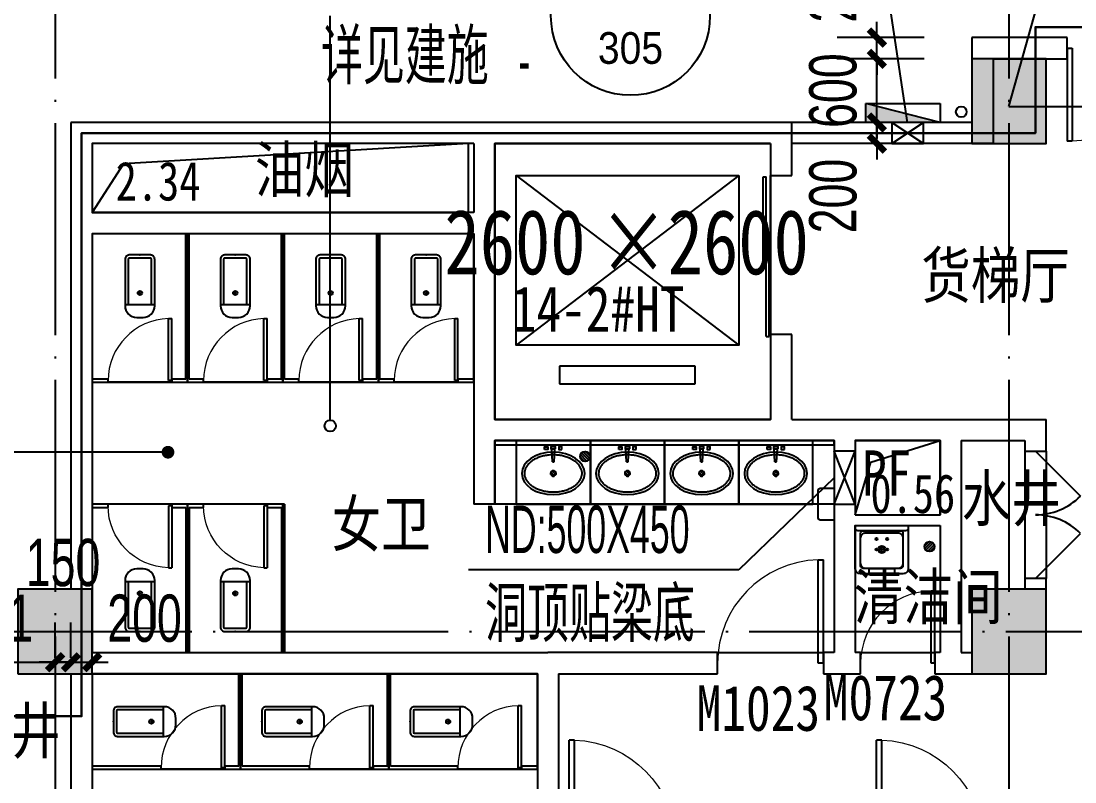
# Model space of a CAD drawing. Extents: x -409435 to 356702, y -107829 to 330904.
# Drawn here: x 95079 to 105022, y 193481 to 200656 of the extents above; entities that cross this region are included whole.
import ezdxf
from ezdxf.enums import TextEntityAlignment as Align
from ezdxf.xclip import XClip

# ---------------------------------------------------------------- set-up
doc = ezdxf.new("R2010")
doc.units = 0
doc.header["$LTSCALE"] = 1000
doc.header["$MEASUREMENT"] = 0
doc.header["$XCLIPFRAME"] = 0
doc.linetypes.add('104-14# 核心筒$0$DOTE', pattern=[2.42, 2, -0.2, 0.02, -0.2])
for name, color, linetype in [('01-标注_尺寸', 124, 'Continuous'), ('01-标注_符号', 200, 'Continuous'), ('02-TEXT_标注', 130, 'Continuous'), ('104-14# 核心筒$0$02-TEXT_标注', 130, 'Continuous'), ('104-14# 核心筒$0$02-TEXT_门窗', 151, 'Continuous'), ('104-14# 核心筒$0$A-C_门', 150, 'Continuous'), ('104-14# 核心筒$0$A-E_电梯', 171, 'Continuous'), ('104-14# 核心筒$0$A-I_卫-洁具', 241, 'Continuous'), ('104-14# 核心筒$0$A-I_卫-隔断', 214, 'Continuous'), ('104-14# 核心筒$0$A-TECH_水', 3, 'Continuous'), ('104-14# 核心筒$0$A-TECH_结构', 21, 'Continuous'), ('104-14# 核心筒$0$A_AXIS-轴线', 36, '104-14# 核心筒$0$DOTE'), ('104-14# 核心筒$0$A_STR-砌块墙', 121, 'Continuous'), ('104-14# 核心筒$0$A_STR-砼柱', 51, 'Continuous'), ('104-14# 核心筒$0$DOOR_FIRE', 220, 'Continuous'), ('PUB_HATCH', 8, 'Continuous'), ('X-104 14#平面$0$01-标注_符号', 200, 'Continuous'), ('X-104 14#平面$0$02-TEXT_标注', 130, 'Continuous'), ('X-104 14#平面$0$02-TEXT_门窗', 151, 'Continuous'), ('X-104 14#平面$0$A-C_门', 150, 'Continuous'), ('X-104 14#平面$0$A-TECH_暖通', 6, 'Continuous'), ('X-104 14#平面$0$A-TECH_水', 3, 'Continuous'), ('X-104 14#平面$0$A-TECH_电气', 240, 'Continuous'), ('X-104 14#平面$0$A_STR-砌块墙', 121, 'Continuous'), ('X-104 14#平面$0$DUCT-新风管立管', 3, 'Continuous'), ('建-标注-文本', 254, 'Continuous'), ('建-标注-索引', 75, 'Continuous')]:
    doc.layers.add(name, color=color, linetype=linetype)
doc.layers.add('104-14# 核心筒$0$04-不打印_辅助线', color=165, linetype='Continuous', plot=False)
doc.layers.add('X-104 14#平面$0$000套内', color=226, linetype='Continuous', lineweight=30, plot=False)
doc.styles.add('104-14# 核心筒$0$_TCH_SPACE', font='STXIHEI_0.TTF', dxfattribs={"width": 0.8, "height": 5})
doc.styles.add('104-14# 核心筒$0$_TCH_WINDOW', font='STXIHEI_0.TTF', dxfattribs={"width": 0.8, "height": 3.5})
doc.styles.add('104-14# 核心筒$0$Standard', font='STXIHEI_0.TTF', dxfattribs={"width": 0.8})
doc.styles.add('_TCH_DIM', font='ros.shx', dxfattribs={"width": 0.8, "height": 2, "bigfont": 'jd.shx'})
doc.styles.add('_TCH_DIM_T3', font='ros.shx', dxfattribs={"width": 0.705882, "bigfont": 'jd.shx'})
doc.styles.add('_TCH_LABEL', font='ros.shx', dxfattribs={"width": 0.8, "bigfont": 'jd.shx'})
doc.styles.add('X-104 14#平面$0$_TCH_WINDOW', font='STXIHEI_0.TTF', dxfattribs={"width": 0.75, "height": 3.5})
doc.styles.add('X-104 14#平面$0$Standard', font='STXIHEI_0.TTF', dxfattribs={"width": 0.8})
doc.dimstyles.new('_TCH_ARCH&&150', dxfattribs={"dimtxt": 446.25, "dimasz": 150, "dimexe": 375, "dimexo": 450, "dimgap": 189.375, "dimtad": 1, "dimdec": 0, "dimzin": 0, "dimdsep": 46, "dimtxsty": '_TCH_DIM_T3', "dimblk": 'ARCHTICK', "dimcen": 0.09, "dimclrt": 7, "dimazin": 2, "dimtfac": 1, "dimtdec": 0, "dimtix": 1, "dimtmove": 2, "dimatfit": 3, "dimfxl": 0, "dimtolj": 1, "dimtzin": 0, "dimarcsym": 0})

# ---------------------------------------------------------------- blocks, each defined once
blk = doc.blocks.new('104-14# 核心筒$0$$lvtry$00000200')
at = {"color": 0}
for p, q in [((-109.8, -40, 0), (-109.8, -469.7, 0)), ((99.8, -30, 0), (-99.8, -30, 0)), ((109.8, -469.7, 0), (109.8, -40, 0))]:
    blk.add_line(p, q, dxfattribs=at)
at = {"color": 0, "elevation": 0}
blk.add_lwpolyline([(99.8, 0), (-99.8, 0, 0.414214), (-139.8, -40), (-139.8, -479.7, 0.414214), (-29.8, -589.7), (29.8, -589.7, 0.414214), (139.8, -479.7), (139.8, -40, 0.414214)], format="xyb", close=True, dxfattribs=at)
blk.add_lwpolyline([(139.8, -469.7), (-139.8, -469.7)], dxfattribs=at)
at = {"color": 0}
blk.add_circle((0, -358.6, 0), 20, dxfattribs=at)
for centre, start, end in [((-99.8, -40, 0), 90, 180), ((99.8, -40, 0), 0, 90)]:
    blk.add_arc(centre, 10, start, end, dxfattribs=at)
for p in [(0, 0), (0, -358.6, 0)]:
    blk.add_point(p, dxfattribs=at)
blk = doc.blocks.new('104-14# 核心筒$0$hgfasg')
at = {"layer": '104-14# 核心筒$0$04-不打印_辅助线'}
blk.add_lwpolyline([(-450, 1400), (450, 1400), (450, 0), (-450, 0)], close=True, dxfattribs=at)
at = {"yscale": -1}
blk.add_blockref('104-14# 核心筒$0$$lvtry$00000200', (0, 200), dxfattribs=at)
blk = doc.blocks.new('104-14# 核心筒$0$wrert')
for p, q in [((300, 200), (1900, 2300)), ((300, 2300), (1900, 200)), ((2265, 1890.12), (2100, 1890.12)), ((2100, 1890.12), (2100, 609.88)), ((2265, 609.88), (2265, 1890.12)), ((2100, 609.88), (2265, 609.88))]:
    blk.add_line(p, q)
for points in [[(0, 2600), (2600, 2600), (2600, 0), (0, 0)], [(300, 2300), (1900, 2300), (1900, 200), (300, 200), (300, 2300)]]:
    blk.add_lwpolyline(points, close=True)
blk = doc.blocks.new('104-14# 核心筒$0$hgfd')
at = {"color": 8}
for p, q in [((-38.5, 228), (38.5, 228)), ((0, 266.5), (0, 189.5))]:
    blk.add_line(p, q, dxfattribs=at)
for points in [[(250, 0), (-250, 0), (-250, 406, -0.414214), (-200, 456), (-120, 456), (-120, 466), (120, 466), (120, 456), (200, 456, -0.414214), (250, 406)], [(175, 50), (-175, 50, -0.414214), (-200, 75), (-200, 381, -0.414214), (-175, 406), (175, 406, -0.414214), (200, 381), (200, 75, -0.414214)], [(250, 0), (-250, 0), (-250, 25, -0.414214), (-225, 50), (225, 50, -0.414214), (250, 25)]]:
    blk.add_lwpolyline(points, format="xyb", close=True)
blk.add_lwpolyline([(120, 456), (200, 456, -0.414214), (250, 406), (250, 0), (-250, 0), (-250, 406, -0.414214), (-200, 456), (-120, 456)], format="xyb")
blk.add_lwpolyline([(150, 70), (-150, 70, -0.414214), (-200, 120), (-200, 356, -0.414214), (-150, 406), (150, 406, -0.414214), (200, 356), (200, 120, -0.414214)], format="xyb", close=True, dxfattribs=at)
blk.add_lwpolyline([(120, 406), (-120, 406), (-120, 466), (120, 466)], close=True)
for centre, radius in [((-50, 228), 10), ((0, 228), 35), ((50, 228), 10), ((-50, 128), 10), ((50, 128), 10)]:
    blk.add_circle(centre, radius)
blk.add_circle((0, 228), 25, dxfattribs=at)
blk = doc.blocks.new('104-14# 核心筒$0$meae')
for p, q in [((-215, 0), (-243.8, 0)), ((-210, 5), (-210, 32.8)), ((-176.7, 0), (-205, 0)), ((-99.5, 8), (21.7, 14.4)), ((-99.5, -8), (-99.5, 8)), ((21.7, -14.4), (21.7, 14.4)), ((-210, -32.3), (-210, -5)), ((-99.5, -8), (21.7, -14.4))]:
    blk.add_line(p, q)
at = {"const_width": 0.84}
blk.add_lwpolyline([(-209.6, -0.1, -1), (-210.4, -0.1, -1)], format="xyb", close=True, dxfattribs=at)
for points in [[(17.2, 81.4), (40, 81.4), (40, 51.4), (17.2, 51.4)], [(21.7, 21.4), (40, 21.4), (40, -21.4), (21.7, -21.4)], [(17.2, -81.4), (40, -81.4), (40, -51.4), (17.2, -51.4)]]:
    blk.add_lwpolyline(points, close=True)
blk.add_circle((-210, 0), 25.2)
blk.add_ellipse((-210, 0), major_axis=(0, -296.8), ratio=0.673766)
at = {"color": 8}
blk.add_open_spline([(-210, -271.8), (-201.6, -271.8), (-193.3, -270.9), (-176.6, -267), (-168.2, -264.1), (-151.7, -256.3), (-143.6, -251.4), (-127.7, -239.7), (-119.9, -232.8), (-105, -217.1), (-97.9, -208.3), (-84.5, -189), (-78.3, -178.5), (-66.9, -156.1), (-61.7, -144.2), (-52.7, -119.1), (-48.8, -106), (-42.4, -79), (-39.9, -65.1), (-36.4, -36.9), (-35.4, -22.5), (-34.8, 6.2), (-35.3, 20.7), (-37.7, 49.2), (-39.6, 63.3), (-45, 90.9), (-48.3, 104.3), (-56.4, 130.2), (-61.1, 142.6), (-71.6, 166.1), (-77.5, 177.1), (-90.2, 197.7), (-97, 207.1), (-111.4, 224.2), (-118.9, 231.8), (-134.5, 245.1), (-142.5, 250.8), (-158.9, 260.1), (-167.2, 263.7), (-183.8, 269), (-192.2, 270.7), (-208.9, 272.2), (-217.3, 271.9), (-234, 269.5), (-242.4, 267.4), (-259, 261.1), (-267.2, 256.9), (-283.4, 246.7), (-291.3, 240.5), (-306.7, 226.3), (-314.1, 218.2), (-328.1, 200.2), (-334.7, 190.4), (-346.9, 169), (-352.4, 157.6), (-362.4, 133.5), (-366.8, 120.8), (-374.2, 94.4), (-377.2, 80.8), (-381.8, 52.9), (-383.4, 38.7), (-385.1, 10.1), (-385.2, -4.4), (-383.9, -33.1), (-382.5, -47.4), (-378.3, -75.4), (-375.4, -89.1), (-368.4, -115.7), (-364.2, -128.5), (-354.5, -153), (-349.1, -164.6), (-337.2, -186.3), (-330.7, -196.4), (-316.9, -214.8), (-309.6, -223.2), (-294.4, -237.9), (-286.5, -244.3), (-270.4, -255.1), (-262.2, -259.5), (-245.6, -266.3), (-237.3, -268.8), (-222.6, -271.3), (-216.3, -271.8), (-210, -271.8)], degree=3, knots=[0, 0, 0, 0, 0.154173, 0.154173, 0.308346, 0.308346, 0.462518, 0.462518, 0.616691, 0.616691, 0.770864, 0.770864, 0.925037, 0.925037, 1.07921, 1.07921, 1.233382, 1.233382, 1.387555, 1.387555, 1.541728, 1.541728, 1.695901, 1.695901, 1.850074, 1.850074, 2.004247, 2.004247, 2.158419, 2.158419, 2.312592, 2.312592, 2.466765, 2.466765, 2.620938, 2.620938, 2.775111, 2.775111, 2.929283, 2.929283, 3.083456, 3.083456, 3.237629, 3.237629, 3.391802, 3.391802, 3.545975, 3.545975, 3.700147, 3.700147, 3.85432, 3.85432, 4.008493, 4.008493, 4.162666, 4.162666, 4.316839, 4.316839, 4.471011, 4.471011, 4.625184, 4.625184, 4.779357, 4.779357, 4.93353, 4.93353, 5.087703, 5.087703, 5.241876, 5.241876, 5.396048, 5.396048, 5.550221, 5.550221, 5.704394, 5.704394, 5.858567, 5.858567, 6.01274, 6.01274, 6.166912, 6.166912, 6.283185, 6.283185, 6.283185, 6.283185], dxfattribs=at)
at = {"layer": '104-14# 核心筒$0$04-不打印_辅助线'}
blk.add_lwpolyline([(-500, -350), (-500, 350), (100, 350), (100, -350)], close=True, dxfattribs=at)
blk = doc.blocks.new('104-14# 核心筒$0$$DorLib2D$00000116')
at = {"color": 0}
for p, q in [((-0.5, 0), (-0.1464, 0.3536)), ((0.5, 0), (0.1464, 0.3536))]:
    blk.add_line(p, q, dxfattribs=at)
for centre, start, end in [((-0.5, 0), 0, 45), ((0.5, 0), 135, 180)]:
    blk.add_arc(centre, 0.5, start, end, dxfattribs=at)
blk = doc.blocks.new('104-14# 核心筒$0$$DorLib2D$00000001')
for p, q in [((0.45, 0.975), (0.5, 0.975)), ((0.45, 0), (0.45, 0.975)), ((0.5, 0), (0.5, 0.975)), ((0.5, 0), (0.45, 0))]:
    blk.add_line(p, q)
at = {"lineweight": 13}
blk.add_arc((0.475, 0), 0.975, 91.46928, 180, dxfattribs=at)
blk = doc.blocks.new('104-14# 核心筒$0$$DorLib2D$00000128')
at = {"color": 0}
for points in [[(-0.4909, 0.8502), (-0.4909, 0.7099)], [(0.0491, 0.8502), (-0.4909, 0.8502)], [(0.0491, 0.8502), (0.0491, 0.7099)], [(0.0491, 0.7099), (-0.4909, 0.7099)], [(0.5132, 0.7099), (-0.0268, 0.7099)], [(-0.0268, 0.7099), (-0.0268, 0.5696)], [(0.5132, 0.7099), (0.5132, 0.5696)], [(0.5132, 0.5696), (-0.0268, 0.5696)], [(0.5, 0.5), (-0.5, 0.5)]]:
    blk.add_lwpolyline(points, dxfattribs=at)
blk = doc.blocks.new('_FZH')
blk.add_lwpolyline([(-0.5, -0.5), (0.5, -0.5), (0.5, 0.5), (-0.5, 0.5)], close=True)
at = {"layer": 'PUB_HATCH'}
blk.add_solid([(-0.5, -0.5), (0.5, -0.5), (-0.5, 0.5), (0.5, 0.5)], dxfattribs=at)
blk = doc.blocks.new('104-14# 核心筒$0$$TwtSys$00000141')
for p, q in [((-94, 8), (-10, 92)), ((-94, 8), (-10, 92)), ((-87, -35), (35, 87)), ((-87, -35), (35, 87)), ((-66, -66), (66, 66)), ((-66, -66), (66, 66)), ((-32, -87), (88, 33)), ((-32, -87), (88, 33)), ((11, -92), (92, -11)), ((11, -92), (92, -11))]:
    blk.add_line(p, q)
blk.add_circle((0, 0), 94)
blk.add_circle((0, 0), 94)
blk = doc.blocks.new('104-14# 核心筒')
at = {"layer": '104-14# 核心筒$0$A-C_门'}
for p, q in [((101650, 194700), (102650, 194700)), ((103000, 194700), (103700, 194700))]:
    blk.add_line(p, q, dxfattribs=at)
at = {"layer": '104-14# 核心筒$0$A-I_卫-洁具', "ltscale": 0.1}
for points in [[(99550, 196700), (102750, 196700), (102750, 196100), (99550, 196100)], [(99550, 196660), (102750, 196660), (102750, 196700), (99550, 196700)]]:
    blk.add_lwpolyline(points, close=True, dxfattribs=at)
blk.add_lwpolyline([(102750, 196250), (102750, 195950), (102620, 195950, -0.414214), (102600, 195970), (102600, 196230, -0.414214), (102620, 196250)], format="xyb", close=True, dxfattribs=at)
at = {"layer": '104-14# 核心筒$0$A-I_卫-隔断'}
for p, q in [((96635, 197280), (96635, 198650)), ((96635, 198650), (96665, 198650)), ((96665, 197280), (96665, 198650)), ((97535, 197280), (97535, 198650)), ((97535, 198650), (97565, 198650)), ((97565, 197280), (97565, 198650)), ((98435, 197280), (98435, 198650)), ((98435, 198650), (98465, 198650)), ((98465, 197280), (98465, 198650)), ((95900, 197280), (95750, 197280)), ((95750, 197280), (95750, 197250)), ((95900, 197250), (95900, 197280)), ((96635, 197280), (96500, 197280)), ((96500, 197280), (96500, 197250)), ((96800, 197280), (96665, 197280)), ((96800, 197250), (96800, 197280)), ((97535, 197280), (97400, 197280)), ((97400, 197280), (97400, 197250)), ((97700, 197280), (97565, 197280)), ((97700, 197250), (97700, 197280)), ((98435, 197280), (98300, 197280)), ((98300, 197280), (98300, 197250)), ((98600, 197280), (98465, 197280)), ((98600, 197250), (98600, 197280)), ((99350, 197280), (99200, 197280)), ((99200, 197280), (99200, 197250)), ((99350, 197250), (99350, 197280)), ((95750, 197250), (95900, 197250)), ((96500, 197250), (95900, 197250)), ((96500, 197250), (96650, 197250)), ((96650, 197250), (96800, 197250)), ((97400, 197250), (96800, 197250)), ((97400, 197250), (97550, 197250)), ((97550, 197250), (97700, 197250)), ((98300, 197250), (97700, 197250)), ((98300, 197250), (98450, 197250)), ((98450, 197250), (98600, 197250)), ((99200, 197250), (98600, 197250)), ((99200, 197250), (99350, 197250)), ((95900, 196100), (95750, 196100)), ((95750, 196100), (95750, 196070)), ((96500, 196100), (95900, 196100)), ((95900, 196070), (95900, 196100)), ((96650, 196100), (96500, 196100)), ((96500, 196100), (96500, 196070)), ((96800, 196100), (96650, 196100)), ((97400, 196100), (96800, 196100)), ((96800, 196070), (96800, 196100)), ((97565, 196100), (97400, 196100)), ((97400, 196100), (97400, 196070)), ((97565, 196100), (97565, 194700)), ((95750, 196070), (95900, 196070)), ((96500, 196070), (96635, 196070)), ((96635, 196070), (96635, 194700)), ((96665, 196070), (96665, 194700)), ((96665, 196070), (96800, 196070)), ((97400, 196070), (97535, 196070)), ((97535, 196070), (97535, 194700)), ((96665, 194700), (96635, 194700)), ((97565, 194700), (97535, 194700)), ((97135, 193630), (97135, 194500)), ((97135, 194500), (97165, 194500)), ((97165, 193630), (97165, 194500)), ((98535, 193630), (98535, 194500)), ((98535, 194500), (98565, 194500)), ((98565, 193630), (98565, 194500)), ((96400, 193630), (95750, 193630)), ((95750, 193630), (95750, 193600)), ((95750, 193600), (96400, 193600)), ((96400, 193600), (96400, 193630)), ((97000, 193600), (96400, 193600)), ((97135, 193630), (97000, 193630)), ((97000, 193630), (97000, 193600)), ((97000, 193600), (97150, 193600)), ((97150, 193600), (97800, 193600)), ((97800, 193630), (97165, 193630)), ((97800, 193600), (97800, 193630)), ((98400, 193600), (97800, 193600)), ((98535, 193630), (98400, 193630)), ((98400, 193630), (98400, 193600)), ((98400, 193600), (98550, 193600)), ((98550, 193600), (99200, 193600)), ((99200, 193630), (98565, 193630)), ((99200, 193600), (99200, 193630)), ((99800, 193600), (99200, 193600)), ((99950, 193630), (99800, 193630)), ((99800, 193630), (99800, 193600)), ((99800, 193600), (99950, 193600)), ((99950, 193600), (99950, 193630))]:
    blk.add_line(p, q, dxfattribs=at)
at = {"layer": '104-14# 核心筒$0$A-TECH_结构'}
blk.add_lwpolyline([(102950, 196000), (103750, 196000), (103750, 196700), (102950, 196700)], close=True, dxfattribs=at)
for points in [[(102950, 196000), (103095.5, 196497.5), (103750, 196700)], [(96307.9, 194900), (96307.9, 194900)]]:
    blk.add_lwpolyline(points, dxfattribs=at)
at = {"layer": '104-14# 核心筒$0$A_AXIS-轴线'}
for p, q in [((95400, 228733.6), (95400, 169654.9)), ((104400, 228733.6), (104400, 169654.9)), ((104400, 199850), (110517.1, 221836)), ((104400, 199850), (120259.9, 199850)), ((-9370.1, 194900), (120259.9, 194900))]:
    blk.add_line(p, q, dxfattribs=at)
at = {"layer": '104-14# 核心筒$0$A_STR-砌块墙'}
for p, q in [((95550, 199700), (95550, 198750)), ((99450, 199700), (95550, 199700)), ((102350, 199700), (99450, 199700)), ((102350, 199200), (102350, 199700)), ((95750, 199500), (95750, 198850)), ((99350, 199500), (95750, 199500)), ((99350, 199500), (99350, 198850)), ((99550, 199500), (99550, 198750)), ((102150, 199500), (99550, 199500)), ((102150, 199500), (102150, 199200)), ((102150, 199200), (102350, 199200)), ((99350, 198850), (95750, 198850)), ((95550, 198750), (95550, 195300)), ((99550, 198750), (99550, 196900)), ((95750, 198650), (95750, 195300)), ((99350, 198650), (95750, 198650)), ((99350, 198650), (99350, 196800)), ((102350, 197700), (102150, 197700)), ((102150, 197700), (102150, 196900)), ((102350, 196900), (102350, 197700)), ((99550, 196900), (102150, 196900)), ((102350, 196900), (102850, 196900)), ((102850, 196900), (103848.5, 196900)), ((103848.5, 196900), (104750, 196900)), ((104750, 196600), (104750, 196900)), ((99350, 196800), (99350, 196100)), ((99550, 196700), (102250, 196700)), ((99550, 196700), (99550, 196100)), ((102250, 196700), (102750, 196700)), ((102750, 196700), (102750, 195950)), ((102950, 196700), (102950, 196000)), ((102950, 196700), (103750, 196700)), ((103750, 196700), (103750, 196000)), ((103950, 196700), (103950, 195950)), ((103950, 196700), (104550, 196700)), ((104550, 196700), (104550, 196600)), ((104550, 196600), (104750, 196600)), ((99550, 196100), (99350, 196100)), ((102950, 196000), (103750, 196000)), ((102750, 195950), (102750, 194700)), ((102950, 195900), (103750, 195900)), ((102950, 195900), (102950, 194700)), ((103750, 195900), (103750, 194700)), ((103950, 195950), (103950, 194700)), ((104750, 195400), (104550, 195400)), ((104550, 195400), (104550, 195300)), ((104750, 195300), (104750, 195400)), ((95750, 194700), (100050, 194700)), ((101650, 194700), (100050, 194700)), ((101650, 194500), (101650, 194700)), ((102750, 194700), (102650, 194700)), ((102650, 194700), (102650, 194500)), ((103000, 194700), (102950, 194700)), ((103000, 194500), (103000, 194700)), ((103750, 194700), (103700, 194700)), ((103700, 194700), (103700, 194500)), ((103950, 194700), (104050, 194700)), ((95550, 194500), (95550, 192368.8)), ((95750, 194500), (99950, 194500)), ((95750, 194500), (95750, 192451.6)), ((99950, 194500), (99950, 192800)), ((100150, 194500), (101650, 194500)), ((100150, 194500), (100150, 193000)), ((102650, 194500), (102850, 194500)), ((102850, 194500), (103000, 194500)), ((103700, 194500), (103850, 194500)), ((103850, 194500), (104050, 194500))]:
    blk.add_line(p, q, dxfattribs=at)
at = {"layer": '104-14# 核心筒$0$DOOR_FIRE'}
for p, q in [((104550, 196600), (104550, 195400)), ((104750, 196600), (104750, 195400))]:
    blk.add_line(p, q, dxfattribs=at)
at = {"layer": '104-14# 核心筒$0$A-C_门'}
ref = blk.add_blockref('104-14# 核心筒$0$$DorLib2D$00000001', (102150, 194600), dxfattribs=dict(at, xscale=1000, yscale=1000, zscale=200, rotation=359.9999999999994))
ref.add_attrib('A', 'M1023', (101452.6, 193962.5), dxfattribs={"layer": '104-14# 核心筒$0$02-TEXT_门窗', "height": 428.14, "style": '104-14# 核心筒$0$_TCH_WINDOW', "width": 0.8})
ref = blk.add_blockref('104-14# 核心筒$0$$DorLib2D$00000001', (103350, 194600), dxfattribs=dict(at, xscale=700, yscale=700, zscale=200, rotation=359.9999999999984))
ref.add_attrib('A', 'M0723', (102652.6, 194062.5), dxfattribs={"layer": '104-14# 核心筒$0$02-TEXT_门窗', "height": 428.14, "style": '104-14# 核心筒$0$_TCH_WINDOW', "width": 0.8})
ref = blk.add_blockref('104-14# 核心筒$0$$DorLib2D$00000001', (100750, 192900), dxfattribs=dict(at, xscale=-1000, yscale=1000, zscale=200, rotation=359.9999999999986))
ref.add_attrib('A', 'M1023', (100052.6, 192262.5), dxfattribs={"layer": '104-14# 核心筒$0$02-TEXT_门窗', "height": 428.14, "style": '104-14# 核心筒$0$_TCH_WINDOW', "width": 0.8})
ref = blk.add_blockref('104-14# 核心筒$0$$DorLib2D$00000001', (103650, 192900), dxfattribs=dict(at, xscale=-1000, yscale=1000, zscale=200, rotation=359.9999999999986))
ref.add_attrib('A', 'M1023', (102902.6, 192262.5), dxfattribs={"layer": '104-14# 核心筒$0$02-TEXT_门窗', "height": 428.14, "style": '104-14# 核心筒$0$_TCH_WINDOW', "width": 0.8})
at = {"layer": '104-14# 核心筒$0$A-E_电梯', "rotation": 270}
blk.add_blockref('104-14# 核心筒$0$wrert', (99550, 199500), dxfattribs=at)
at = {"layer": '104-14# 核心筒$0$A-E_电梯', "xscale": 1500, "yscale": -200, "zscale": 200, "rotation": 269.9999999999988}
blk.add_blockref('104-14# 核心筒$0$$DorLib2D$00000128', (102250, 198450), dxfattribs=at)
at = {"layer": '104-14# 核心筒$0$A-I_卫-洁具', "ltscale": 0.1, "xscale": -1}
for name, p, rotation in [('104-14# 核心筒$0$hgfasg', (96200, 198650), 180), ('104-14# 核心筒$0$hgfasg', (97100, 198650), 180), ('104-14# 核心筒$0$hgfasg', (98000, 198650), 180), ('104-14# 核心筒$0$hgfasg', (98900, 198650), 180), ('104-14# 核心筒$0$meae', (100100, 196600), 270), ('104-14# 核心筒$0$meae', (100800, 196600), 270), ('104-14# 核心筒$0$meae', (101500, 196600), 270), ('104-14# 核心筒$0$meae', (102200, 196600), 270), ('104-14# 核心筒$0$hgfasg', (95750, 194050), 270), ('104-14# 核心筒$0$hgfasg', (97150, 194050), 270), ('104-14# 核心筒$0$hgfasg', (98550, 194050), 270)]:
    blk.add_blockref(name, p, dxfattribs=dict(at, rotation=rotation))
for p in [(96200, 194700), (97100, 194700)]:
    blk.add_blockref('104-14# 核心筒$0$hgfasg', p, dxfattribs=at)
at = {"layer": '104-14# 核心筒$0$A-I_卫-洁具', "ltscale": 0.1, "rotation": 179.9999999936967}
blk.add_blockref('104-14# 核心筒$0$hgfd', (103200, 195900), dxfattribs=at)
at = {"layer": '104-14# 核心筒$0$A-I_卫-隔断', "xscale": -600, "zscale": 30, "rotation": 180}
for p, yscale in [((96200, 197265), -600), ((97100, 197265), -600), ((98000, 197265), -600), ((98900, 197265), -600), ((96200, 196085), 600), ((97100, 196085), 600), ((96700, 193615), -600), ((98100, 193615), -600), ((99500, 193615), -600)]:
    blk.add_blockref('104-14# 核心筒$0$$DorLib2D$00000001', p, dxfattribs=dict(at, yscale=yscale))
at = {"layer": '104-14# 核心筒$0$A-TECH_水', "xscale": 0.5, "yscale": 0.5, "zscale": 0.5, "rotation": 90.00000000011116}
blk.add_blockref('104-14# 核心筒$0$$TwtSys$00000141', (100400.1, 196550), dxfattribs=at)
at = {"layer": '104-14# 核心筒$0$A-TECH_水', "xscale": 0.5, "yscale": 0.5, "zscale": 0.5}
blk.add_blockref('104-14# 核心筒$0$$TwtSys$00000141', (103650, 195700), dxfattribs=at)
at = {"layer": '104-14# 核心筒$0$A_STR-砼柱', "xscale": 700, "yscale": 800, "zscale": 800}
for p in [(104400, 199900), (95400, 194900), (104400, 194900)]:
    blk.add_blockref('_FZH', p, dxfattribs=at)
at = {"layer": '104-14# 核心筒$0$DOOR_FIRE', "xscale": 1200, "yscale": 1200, "zscale": 200, "rotation": 270}
blk.add_blockref('104-14# 核心筒$0$$DorLib2D$00000116', (104650, 196000), dxfattribs=at)
at = {"layer": '104-14# 核心筒$0$02-TEXT_标注', "style": '104-14# 核心筒$0$Standard', "width": 0.8}
for s, p in [('油烟', (97284.7, 199040.6)), ('14-2#HT', (99707.9, 197727.5)), ('PF', (103013, 196179.2)), ('水井', (103954.2, 195940.9)), ('女卫', (98009.1, 195699.4)), ('清洁间', (102938.1, 195013))]:
    blk.add_text(s, height=428.14, dxfattribs=at).set_placement(p)
at = {"layer": '104-14# 核心筒$0$04-不打印_辅助线', "style": '104-14# 核心筒$0$_TCH_SPACE', "width": 0.8}
for s, height, p in [('2.34', 366.98, (95972.1, 198963.2)), ('2600', 611.63, (99073.6, 198267.4)), ('2600', 611.63, (101180.1, 198267.4)), ('×', 611.6, (100525.1, 198267.4)), ('0.56', 366.98, (103093.1, 196016.3))]:
    blk.add_text(s, height=height, dxfattribs=at).set_placement(p)
blk = doc.blocks.new('*U419')
blk.add_lwpolyline([(200, 0), (200, 300), (0, 300), (0, 0), (200, 0), (0, 300), (0, 0), (200, 300)])
blk = doc.blocks.new('X-104 14#平面$0$dd')
at = {"layer": 'X-104 14#平面$0$A-TECH_电气', "rotation": 270}
blk.add_blockref('*U419', (103356.3, -99400), dxfattribs=at)
blk = doc.blocks.new('X-104 14#平面$0$$TwtSys$00000434')
for p, q in [((-0.5, 0.5), (-0.5, -0.5)), ((-0.5, -0.5), (0.5, 0.5)), ((0.5, 0.5), (-0.5, 0.5)), ((0.5, -0.5), (0.5, 0.5)), ((-0.5, -0.5), (0.5, -0.5))]:
    blk.add_line(p, q)
blk.add_solid([(0.5, -0.5), (0.5, 0.5), (-0.5, -0.5)])
blk = doc.blocks.new('X-104 14#平面$0$A$C324F6C76')
at = {"layer": 'X-104 14#平面$0$A-TECH_水'}
blk.add_circle((-11950, 199800), 50, dxfattribs=at)
at = {"layer": 'X-104 14#平面$0$A-TECH_水', "xscale": -700, "yscale": 180, "zscale": 700, "rotation": 2.718099290334699e-12}
blk.add_blockref('X-104 14#平面$0$$TwtSys$00000434', (-12500, 199790), dxfattribs=at)
blk = doc.blocks.new('*U418')
blk.add_lwpolyline([(200, 0), (200, 500), (0, 500), (0, 0), (200, 0), (0, 500), (0, 0), (200, 500)])
blk = doc.blocks.new('X-104 14#平面$0$sdfjladfiididid')
at = {"layer": 'X-104 14#平面$0$A-TECH_暖通'}
blk.add_blockref('*U418', (102750, 196100), dxfattribs=at)
blk = doc.blocks.new('X-104 14#平面$0$$DorLib2D$00000002')
for p, q in [((-0.5, 0), (-0.5, 0.4875)), ((-0.475, 0.4875), (-0.5, 0.4875)), ((-0.475, 0), (-0.475, 0.4875)), ((0.475, 0), (0.475, 0.4875)), ((0.475, 0.4875), (0.5, 0.4875)), ((0.5, 0), (0.5, 0.4875)), ((-0.5, 0), (-0.475, 0)), ((0.5, 0), (0.475, 0))]:
    blk.add_line(p, q)
at = {"lineweight": 13}
for centre, start, end in [((-0.4875, 0), 0, 88.5307), ((0.4875, 0), 91.4693, 180)]:
    blk.add_arc(centre, 0.4875, start, end, dxfattribs=at)
blk = doc.blocks.new('X-104 14#平面')
blk.add_lwpolyline([(102950, 196000), (103750, 196000), (103750, 196700), (102950, 196700)], close=True)
at = {"layer": 'X-104 14#平面$0$000套内'}
blk.add_lwpolyline([(115950, 189400), (115950, 189200), (117249.4, 189200), (117398.5, 189183.4), (120578.2, 216884.4), (99531.2, 222740.3), (92350, 196898.5), (92350, 194099.9), (95650, 194099.9), (95650, 199600), (104650, 199600), (104650, 200600), (107550, 200600), (107550, 201000), (115950, 201000)], close=True, dxfattribs=at)
at = {"layer": 'X-104 14#平面$0$01-标注_符号'}
blk.add_line((96465.1, 196590), (94980.4, 196590), dxfattribs=at)
at = {"layer": 'X-104 14#平面$0$01-标注_符号', "const_width": 60}
blk.add_lwpolyline([(96495.1, 196590, 1), (96435.1, 196590, 1)], format="xyb", close=True, dxfattribs=at)
at = {"layer": 'X-104 14#平面$0$A_STR-砌块墙'}
for p, q in [((104950, 200500), (104050, 200500)), ((104050, 200500), (104050, 199700)), ((104950, 200300), (104950, 200500)), ((104250, 200300), (104950, 200300)), ((104250, 200300), (104250, 199500)), ((104050, 199700), (102350, 199700)), ((102350, 199500), (102350, 199700)), ((104250, 199500), (102350, 199500))]:
    blk.add_line(p, q, dxfattribs=at)
at = {"layer": 'X-104 14#平面$0$DUCT-新风管立管'}
blk.add_lwpolyline([(99300, 199499.9), (95750, 199499.9), (95750, 198850), (99300, 198850), (99300, 199499.9), (96045.6, 199308.4), (95750, 198850)], dxfattribs=at)
ref = blk.add_blockref('104-14# 核心筒', (0, 0))
XClip(ref).set_block_clipping_path([(-38664.3623821461, -25500), (139216.5485069363, 330900)])
for name, p in [('X-104 14#平面$0$dd', (-62.7, 299100)), ('X-104 14#平面$0$A$C324F6C76', (115900, 0)), ('X-104 14#平面$0$sdfjladfiididid', (0, 0))]:
    blk.add_blockref(name, p)
at = {"layer": 'X-104 14#平面$0$A-C_门'}
ref = blk.add_blockref('X-104 14#平面$0$$DorLib2D$00000002', (105850, 200400), dxfattribs=dict(at, xscale=-1800, yscale=1800, zscale=200, rotation=179.9999980676838))
ref.add_attrib('A', 'BM1823', (105080.1, 200512.5), dxfattribs={"layer": 'X-104 14#平面$0$02-TEXT_门窗', "height": 428.14, "rotation": 360, "style": 'X-104 14#平面$0$_TCH_WINDOW', "width": 0.75})
at = {"layer": 'X-104 14#平面$0$02-TEXT_标注', "style": 'X-104 14#平面$0$Standard', "width": 0.8}
for s, p in [('货梯厅', (103572.2, 198044.2)), ('冷媒井', (94048.9, 193750.5))]:
    blk.add_text(s, height=428.14, dxfattribs=at).set_placement(p)
blk = doc.blocks.new('ddcc')
at = {"layer": '01-标注_符号'}
blk.add_line((103443.6, 199700), (102872, 203500.4), dxfattribs=at)
blk = doc.blocks.new('sjdfadsfiididdi')
at = {"layer": '建-标注-索引'}
for p, q in [((102750, 196350), (101849.6, 195482.1)), ((101849.6, 195482.1), (99299.3, 195482.1))]:
    blk.add_line(p, q, dxfattribs=at)
at = {"layer": '建-标注-文本', "style": '_TCH_DIM'}
for s, height, width, p in [('ND:500X450', 446.25, 0.564706, (99456.8, 195639.6)), ('洞顶贴梁底', 520.93, 0.8, (99456.8, 194799.6))]:
    blk.add_text(s, height=height, dxfattribs=dict(at, width=width)).set_placement(p)
blk = doc.blocks.new('_ArchTick')
at = {"color": 0, "linetype": 'ByBlock', "const_width": 0.4}
blk.add_lwpolyline([(-0.5, -0.5), (0.5, 0.5)], dxfattribs=at)
blk = doc.blocks.new('*D2359')
at = {"layer": '01-标注_尺寸', "color": 0, "lineweight": -2, "transparency": 16777216}
for p, q in [((94049.3, 194649.9), (94049.3, 194984.4)), ((95400, 194649.9), (95400, 194984.4)), ((94049.3, 194609.4), (95400, 194609.4))]:
    blk.add_line(p, q, dxfattribs=at)
at = {"layer": 'Defpoints', "color": 0, "transparency": 16777216}
for p in [(95400, 194609.4), (94049.3, 194199.9), (95400, 194199.9)]:
    blk.add_point(p, dxfattribs=at)
at = {"layer": '01-标注_尺寸', "color": 0, "lineweight": -2, "transparency": 16777216, "xscale": 150, "yscale": 150, "zscale": 150, "rotation": 180}
blk.add_blockref('_ArchTick', (94049.3, 194609.4), dxfattribs=at)
at = {"layer": '01-标注_尺寸', "color": 0, "lineweight": -2, "transparency": 16777216, "xscale": 150, "yscale": 150, "zscale": 150}
blk.add_blockref('_ArchTick', (95400, 194609.4), dxfattribs=at)
at = {"layer": '01-标注_尺寸', "color": 7, "transparency": 16777216, "insert": (94724.6, 195021.9), "char_height": 446.25, "attachment_point": 5, "style": '_TCH_DIM_T3'}
blk.add_mtext('\\A1;1351', dxfattribs=at)
blk = doc.blocks.new('*D2360')
at = {"layer": '01-标注_尺寸', "color": 0, "lineweight": -2, "transparency": 16777216}
for p, q in [((95400, 194649.9), (95400, 194984.4)), ((95550, 194649.9), (95550, 194984.4)), ((95400, 194609.4), (95250, 194609.4)), ((95400, 194609.4), (95550, 194609.4)), ((95550, 194609.4), (95700, 194609.4))]:
    blk.add_line(p, q, dxfattribs=at)
at = {"layer": 'Defpoints', "color": 0, "transparency": 16777216}
for p in [(95550, 194609.4), (95400, 194199.9), (95550, 194199.9)]:
    blk.add_point(p, dxfattribs=at)
at = {"layer": '01-标注_尺寸', "color": 0, "lineweight": -2, "transparency": 16777216, "xscale": 150, "yscale": 150, "zscale": 150}
blk.add_blockref('_ArchTick', (95400, 194609.4), dxfattribs=at)
at = {"layer": '01-标注_尺寸', "color": 0, "lineweight": -2, "transparency": 16777216, "xscale": 150, "yscale": 150, "zscale": 150, "rotation": 180}
blk.add_blockref('_ArchTick', (95550, 194609.4), dxfattribs=at)
at = {"layer": '01-标注_尺寸', "color": 7, "transparency": 16777216, "insert": (95475, 195546.9), "char_height": 446.25, "attachment_point": 5, "style": '_TCH_DIM_T3'}
blk.add_mtext('\\A1;150', dxfattribs=at)
blk = doc.blocks.new('*D2361')
at = {"layer": '01-标注_尺寸', "color": 0, "lineweight": -2, "transparency": 16777216}
for p, q in [((95550, 194649.9), (95550, 194984.4)), ((95750, 194649.9), (95750, 194984.4)), ((95550, 194609.4), (95400, 194609.4)), ((95550, 194609.4), (95750, 194609.4)), ((95750, 194609.4), (95900, 194609.4))]:
    blk.add_line(p, q, dxfattribs=at)
at = {"layer": 'Defpoints', "color": 0, "transparency": 16777216}
for p in [(95750, 194609.4), (95550, 194199.9), (95750, 194199.9)]:
    blk.add_point(p, dxfattribs=at)
at = {"layer": '01-标注_尺寸', "color": 0, "lineweight": -2, "transparency": 16777216, "xscale": 150, "yscale": 150, "zscale": 150}
blk.add_blockref('_ArchTick', (95550, 194609.4), dxfattribs=at)
at = {"layer": '01-标注_尺寸', "color": 0, "lineweight": -2, "transparency": 16777216, "xscale": 150, "yscale": 150, "zscale": 150, "rotation": 180}
blk.add_blockref('_ArchTick', (95750, 194609.4), dxfattribs=at)
at = {"layer": '01-标注_尺寸', "color": 7, "transparency": 16777216, "insert": (96243.9, 195021.9), "char_height": 446.25, "attachment_point": 5, "style": '_TCH_DIM_T3'}
blk.add_mtext('\\A1;200', dxfattribs=at)
blk = doc.blocks.new('*D2392')
at = {"layer": '01-标注_尺寸', "color": 0, "lineweight": -2, "transparency": 16777216}
for p, q in [((103153.5, 199700), (103153.5, 199850)), ((103600, 199700), (102778.5, 199700)), ((103153.5, 199500), (103153.5, 199700)), ((103600, 199500), (102778.5, 199500)), ((103153.5, 199500), (103153.5, 199350))]:
    blk.add_line(p, q, dxfattribs=at)
at = {"layer": 'Defpoints', "color": 0, "transparency": 16777216}
for p in [(103153.5, 199700), (104050, 199700), (104050, 199500)]:
    blk.add_point(p, dxfattribs=at)
at = {"layer": '01-标注_尺寸', "color": 0, "lineweight": -2, "transparency": 16777216, "xscale": 150, "yscale": 150, "zscale": 150}
for p, rotation in [((103153.5, 199700), 270), ((103153.5, 199500), 90)]:
    blk.add_blockref('_ArchTick', p, dxfattribs=dict(at, rotation=rotation))
at = {"layer": '01-标注_尺寸', "color": 7, "transparency": 16777216, "insert": (102741, 199006.1), "char_height": 446.25, "attachment_point": 5, "rotation": 90, "style": '_TCH_DIM_T3'}
blk.add_mtext('\\A1;200', dxfattribs=at)
blk = doc.blocks.new('*D2393')
at = {"layer": '01-标注_尺寸', "color": 0, "lineweight": -2, "transparency": 16777216}
for p, q in [((103153.5, 200300), (103153.5, 200450)), ((103600, 200300), (102778.5, 200300)), ((103153.5, 199700), (103153.5, 200300)), ((103600, 199700), (102778.5, 199700)), ((103153.5, 199700), (103153.5, 199550))]:
    blk.add_line(p, q, dxfattribs=at)
at = {"layer": 'Defpoints', "color": 0, "transparency": 16777216}
for p in [(103153.5, 200300), (104050, 200300), (104050, 199700)]:
    blk.add_point(p, dxfattribs=at)
at = {"layer": '01-标注_尺寸', "color": 0, "lineweight": -2, "transparency": 16777216, "xscale": 150, "yscale": 150, "zscale": 150}
for p, rotation in [((103153.5, 200300), 270), ((103153.5, 199700), 90)]:
    blk.add_blockref('_ArchTick', p, dxfattribs=dict(at, rotation=rotation))
at = {"layer": '01-标注_尺寸', "color": 7, "transparency": 16777216, "insert": (102741, 200000), "char_height": 446.25, "attachment_point": 5, "rotation": 90, "style": '_TCH_DIM_T3'}
blk.add_mtext('\\A1;600', dxfattribs=at)
blk = doc.blocks.new('*D2394')
at = {"layer": '01-标注_尺寸', "color": 0, "lineweight": -2, "transparency": 16777216}
for p, q in [((103153.5, 200500), (103153.5, 200650)), ((103600, 200500), (102778.5, 200500)), ((103153.5, 200300), (103153.5, 200500)), ((103600, 200300), (102778.5, 200300)), ((103153.5, 200300), (103153.5, 200150))]:
    blk.add_line(p, q, dxfattribs=at)
at = {"layer": 'Defpoints', "color": 0, "transparency": 16777216}
for p in [(103153.5, 200500), (104050, 200500), (104050, 200300)]:
    blk.add_point(p, dxfattribs=at)
at = {"layer": '01-标注_尺寸', "color": 0, "lineweight": -2, "transparency": 16777216, "xscale": 150, "yscale": 150, "zscale": 150}
for p, rotation in [((103153.5, 200500), 270), ((103153.5, 200300), 90)]:
    blk.add_blockref('_ArchTick', p, dxfattribs=dict(at, rotation=rotation))
at = {"layer": '01-标注_尺寸', "color": 7, "transparency": 16777216, "insert": (102741, 200993.9), "char_height": 446.25, "attachment_point": 5, "rotation": 90, "style": '_TCH_DIM_T3'}
blk.add_mtext('\\A1;200', dxfattribs=at)

msp = doc.modelspace()

# ---------------------------------------------------------------- linework, layer by layer
at = {"layer": '01-标注_符号'}
msp.add_line((97996.4, 196891.7), (97996.4, 200705.7), dxfattribs=at)
for centre, radius in [((100828.7, 200705.7), 750), ((97996.4, 196838), 53.8)]:
    msp.add_circle(centre, radius, dxfattribs=at)

# ---------------------------------------------------------------- block references
for name in ['X-104 14#平面', 'ddcc', 'sjdfadsfiididdi']:
    msp.add_blockref(name, (0, 0))

# ---------------------------------------------------------------- texts
at = {"layer": '02-TEXT_标注', "style": '_TCH_DIM'}
for s, height, width, p in [('详见建施', 520.93, 0.8, (97907.7, 200059.8)), ('-', 446.2, 0.564706, (99770, 200059.8))]:
    msp.add_text(s, height=height, dxfattribs=dict(at, width=width)).set_placement(p)
at = {"layer": '02-TEXT_标注', "style": '_TCH_LABEL', "width": 1.428571}
msp.add_text('305', height=298.81, dxfattribs=at).set_placement((100521.4, 200252.7), (101136.1, 200252.7), align=Align.FIT)

# ---------------------------------------------------------------- dimensions: what is measured, and where the dimension line sits
at = {"layer": '01-标注_尺寸'}
for base, p1, p2, angle, picture, middle in [((103153.5, 200500), (104050, 200300), (104050, 200500), 90, '*D2394', (102741, 200993.9)), ((103153.5, 199700), (104050, 199500), (104050, 199700), 90, '*D2392', (102741, 199006.1)), ((95550, 194609.4), (95400, 194199.9), (95550, 194199.9), 0, '*D2360', (95475, 195546.9)), ((95750, 194609.4), (95550, 194199.9), (95750, 194199.9), 0, '*D2361', (96243.9, 195021.9))]:
    dim = msp.add_linear_dim(base=base, p1=p1, p2=p2, angle=angle, dimstyle='_TCH_ARCH&&150', dxfattribs=at)
    dim.commit()
    dim.dimension.update_dxf_attribs({"geometry": picture, "text_midpoint": middle, "dimtype": 161})
for p1, p2, distance, picture, middle in [((104050, 199700), (104050, 200300), 896.5, '*D2393', (102741, 200000)), ((94049.3, 194199.9), (95400, 194199.9), 409.5, '*D2359', (94724.6, 195021.9))]:
    dim = msp.add_aligned_dim(p1=p1, p2=p2, distance=distance, dimstyle='_TCH_ARCH&&150', dxfattribs=at)
    dim.commit()
    dim.dimension.update_dxf_attribs({"geometry": picture, "text_midpoint": middle})

doc.saveas('drawing.dxf')
